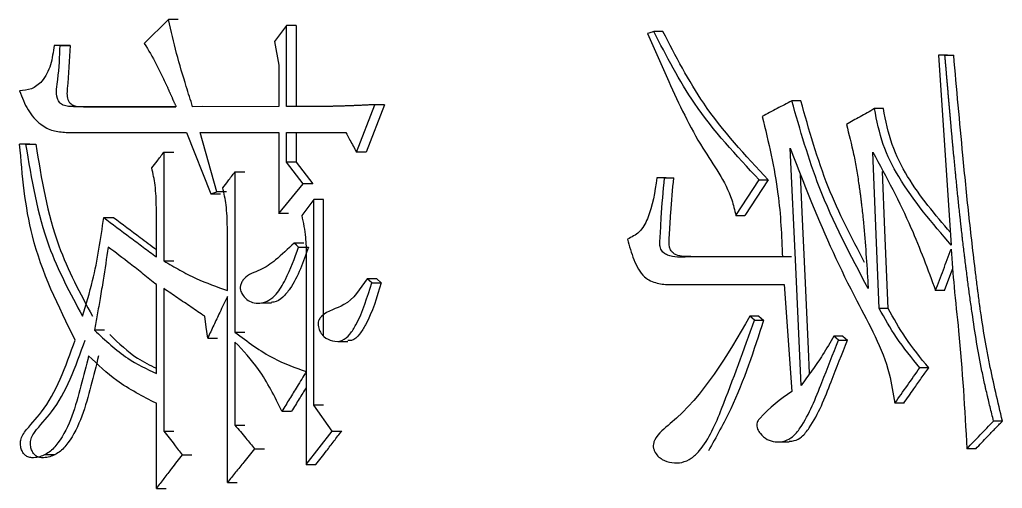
# Model space of a CAD drawing. Header units: millimetres. Extents: x 2063 to 4500, y 825 to 2548.
# Drawn here: x 3172.56 to 3177.94, y 1524.26 to 1526.82 of the extents above; entities that cross this region are included whole.
import ezdxf

# ---------------------------------------------------------------- set-up
doc = ezdxf.new("R2010")
doc.units = ezdxf.units.MM

msp = doc.modelspace()

# ---------------------------------------------------------------- linework, layer by layer
at = {"color": 7, "linetype": 'Continuous', "lineweight": 25}
for p, q in [((3173.3748, 1526.8211), (3173.2429, 1526.6913)), ((3173.4286, 1526.8211), (3173.3748, 1526.8211)), ((3174.0205, 1526.7887), (3173.9541, 1526.7021)), ((3174.0205, 1526.3452), (3174.0205, 1526.7887)), ((3174.0735, 1526.7887), (3174.0735, 1526.3452)), ((3176.0791, 1526.7563), (3176.0287, 1526.7562)), ((3172.7825, 1526.6805), (3172.7497, 1526.6805)), ((3172.8042, 1526.6805), (3172.7497, 1526.6805)), ((3172.7825, 1526.6805), (3172.837, 1526.6805)), ((3173.9541, 1526.7021), (3173.979, 1526.5723)), ((3177.6351, 1526.6264), (3177.5868, 1526.6264)), ((3177.6211, 1526.6264), (3177.6694, 1526.6264)), ((3177.6351, 1526.6264), (3177.6694, 1526.6264)), ((3173.979, 1526.5723), (3173.979, 1526.3452)), ((3172.9105, 1526.3451), (3172.856, 1526.3451)), ((3173.4161, 1526.3451), (3172.8563, 1526.3451)), ((3172.9108, 1526.3451), (3173.4161, 1526.3451)), ((3173.979, 1526.3452), (3173.507, 1526.3451)), ((3173.5606, 1526.3452), (3173.507, 1526.3451)), ((3174.4032, 1526.0964), (3174.5032, 1526.356)), ((3174.5556, 1526.356), (3174.4557, 1526.0964)), ((3174.5556, 1526.356), (3174.5032, 1526.356)), ((3176.8332, 1526.3776), (3176.7838, 1526.3776)), ((3177.2847, 1526.3344), (3177.2359, 1526.3344)), ((3172.8153, 1526.2045), (3173.4739, 1526.2045)), ((3173.4739, 1526.2045), (3173.6062, 1525.8692)), ((3173.5483, 1526.2045), (3173.979, 1526.2045)), ((3173.6392, 1525.88), (3173.5483, 1526.2045)), ((3173.979, 1526.2045), (3173.979, 1525.761)), ((3174.0205, 1526.2045), (3174.3448, 1526.2045)), ((3174.0205, 1526.0423), (3174.0205, 1526.2045)), ((3174.0735, 1526.2045), (3174.0735, 1526.0423)), ((3172.5941, 1526.1396), (3172.5613, 1526.1396)), ((3172.6161, 1526.1396), (3172.5613, 1526.1396)), ((3172.5941, 1526.1396), (3172.649, 1526.1396)), ((3173.3501, 1526.0964), (3173.3501, 1525.5014)), ((3173.3501, 1526.0964), (3173.4039, 1526.0964)), ((3174.4557, 1526.0964), (3174.4032, 1526.0964)), ((3177.2615, 1525.2418), (3177.2274, 1526.0963)), ((3174.1119, 1525.9233), (3174.0205, 1526.0423)), ((3174.0735, 1526.0423), (3174.0205, 1526.0423)), ((3174.0735, 1526.0423), (3174.1648, 1525.9233)), ((3173.7386, 1525.9882), (3173.7386, 1525.112)), ((3173.7386, 1525.9882), (3173.7919, 1525.9882)), ((3173.979, 1525.761), (3174.1119, 1525.9233)), ((3174.1648, 1525.9233), (3174.1119, 1525.9233)), ((3176.0959, 1525.9557), (3176.0455, 1525.9557)), ((3176.0878, 1525.9557), (3176.1381, 1525.9557)), ((3176.0959, 1525.9557), (3176.1381, 1525.9557)), ((3176.4779, 1525.7504), (3176.6052, 1525.9449)), ((3176.6548, 1525.9449), (3176.5277, 1525.7504)), ((3176.6052, 1525.945), (3176.6548, 1525.945)), ((3173.6062, 1525.8692), (3173.6392, 1525.88)), ((3173.6062, 1525.8692), (3173.6597, 1525.8692)), ((3173.6927, 1525.88), (3173.6392, 1525.88)), ((3174.1701, 1525.8367), (3174.1036, 1525.7502)), ((3174.1701, 1524.7117), (3174.1701, 1525.8367)), ((3174.2229, 1525.8367), (3174.1701, 1525.8367)), ((3174.2229, 1525.0911), (3174.2229, 1525.8367)), ((3173.3089, 1525.523), (3173.3089, 1525.7935)), ((3174.032, 1525.761), (3173.979, 1525.761)), ((3176.4779, 1525.7504), (3176.5277, 1525.7504)), ((3173.0207, 1525.7394), (3173.0749, 1525.7394)), ((3173.6972, 1525.3391), (3173.6972, 1525.6853)), ((3174.115, 1525.5987), (3174.0621, 1525.5987)), ((3174.1285, 1525.5339), (3174.1285, 1524.8958)), ((3173.3501, 1525.5014), (3173.4039, 1525.5014)), ((3176.7328, 1525.5231), (3176.2148, 1525.5231)), ((3176.265, 1525.5231), (3176.2148, 1525.5231)), ((3176.7822, 1525.5231), (3176.265, 1525.5231)), ((3173.3089, 1524.8848), (3173.3089, 1525.3716)), ((3174.5139, 1525.4041), (3174.4615, 1525.4041)), ((3174.4865, 1525.3824), (3174.4615, 1525.4041)), ((3174.5139, 1525.4041), (3174.5389, 1525.3824)), ((3176.1217, 1525.3716), (3176.7413, 1525.3716)), ((3176.7413, 1525.3716), (3176.7838, 1524.7875)), ((3173.3501, 1525.35), (3173.3501, 1524.5711)), ((3177.6181, 1525.3393), (3177.5697, 1525.3393)), ((3173.6972, 1524.2899), (3173.6972, 1525.3067)), ((3173.8842, 1525.2721), (3173.9376, 1525.2721)), ((3177.3103, 1525.2418), (3177.2615, 1525.2418)), ((3176.6039, 1525.1985), (3176.5542, 1525.1985)), ((3176.5797, 1525.1769), (3176.5542, 1525.1985)), ((3176.5797, 1525.1769), (3176.6294, 1525.1769)), ((3176.6039, 1525.1985), (3176.6294, 1525.1769)), ((3173.0256, 1525.1228), (3172.9713, 1525.1228)), ((3173.7386, 1525.112), (3173.7919, 1525.112)), ((3173.5896, 1525.0795), (3173.6431, 1525.0795)), ((3173.7386, 1525.0579), (3173.7386, 1524.6036)), ((3174.3024, 1525.0614), (3174.3554, 1525.0614)), ((3177.063, 1525.0904), (3177.0139, 1525.0904)), ((3177.0395, 1525.0687), (3177.0886, 1525.0687)), ((3177.063, 1525.0904), (3177.0886, 1525.0687)), ((3174.1285, 1524.8956), (3174.1285, 1524.3872)), ((3177.5325, 1524.9173), (3177.484, 1524.9173)), ((3173.3089, 1524.2574), (3173.3089, 1524.7226)), ((3177.3957, 1524.7226), (3177.3471, 1524.7226)), ((3173.9956, 1524.6793), (3174.0486, 1524.6793)), ((3174.2699, 1524.5711), (3174.1701, 1524.7117)), ((3174.2229, 1524.7117), (3174.1701, 1524.7117)), ((3177.9351, 1524.6252), (3177.8871, 1524.6252)), ((3173.3501, 1524.5711), (3173.4039, 1524.5711)), ((3173.7386, 1524.6036), (3173.7919, 1524.6036)), ((3174.1285, 1524.3872), (3174.2699, 1524.5711)), ((3174.2699, 1524.5711), (3174.3226, 1524.5711)), ((3176.72, 1524.5125), (3176.7698, 1524.5125)), ((3173.8463, 1524.4738), (3173.8995, 1524.4738)), ((3177.7893, 1524.4738), (3177.7412, 1524.4738)), ((3172.7011, 1524.4425), (3172.7561, 1524.4425)), ((3173.4491, 1524.4413), (3173.5028, 1524.4413)), ((3174.1285, 1524.3872), (3174.1814, 1524.3872)), ((3173.3089, 1524.2574), (3173.3627, 1524.2574)), ((3173.6972, 1524.2899), (3173.7506, 1524.2899))]:
    msp.add_line(p, q, dxfattribs=at)
at = {"color": 7, "linetype": 'Continuous', "lineweight": 25, "flags": 128}
for points in [[(3174.0735, 1526.7887), (3174.0602, 1526.7887), (3174.047, 1526.7887), (3174.0205, 1526.7887)], [(3177.5868, 1526.6264), (3177.6211, 1526.1072), (3177.6554, 1525.588)], [(3176.8349, 1524.8199), (3176.8051, 1525.4688), (3176.7753, 1526.1177)], [(3176.8813, 1524.8848), (3176.8751, 1525.0197), (3176.8568, 1525.4191), (3176.8408, 1525.7684), (3176.8313, 1525.9749)], [(3177.3103, 1525.2418), (3177.2933, 1525.669), (3177.2804, 1525.991)], [(3174.087, 1525.5771), (3174.0745, 1525.5879), (3174.0621, 1525.5987)], [(3174.087, 1525.5771), (3174.1063, 1525.5771), (3174.1231, 1525.5771), (3174.1399, 1525.5771)], [(3177.6181, 1525.3393), (3177.653, 1525.4321), (3177.6635, 1525.46)], [(3174.4865, 1525.3824), (3174.5063, 1525.3824), (3174.5226, 1525.3824), (3174.5389, 1525.3824)], [(3173.5896, 1525.0795), (3173.5814, 1525.139), (3173.5731, 1525.1985)], [(3177.0395, 1525.0687), (3177.0267, 1525.0796), (3177.0139, 1525.0904)]]:
    msp.add_lwpolyline(points, dxfattribs=at)
at = {"color": 7, "linetype": 'Continuous', "lineweight": 25}
for points, knots in [([(3173.507, 1526.3451), (3173.4954, 1526.3819), (3173.4649, 1526.4784), (3173.4179, 1526.636), (3173.3892, 1526.7594), (3173.3748, 1526.8211)], [0, 0, 0, 0, 0.234581, 0.616855, 1, 1, 1, 1]), ([(3176.0287, 1526.7562), (3176.0258, 1526.7553), (3176.0187, 1526.7531), (3176.0074, 1526.7495), (3175.999, 1526.7468), (3175.9948, 1526.7454)], [0, 0, 0, 0, 0.253292, 0.6266174, 1, 1, 1, 1]), ([(3175.9948, 1526.7454), (3176.0331, 1526.6579), (3176.1267, 1526.4445), (3176.2713, 1526.136), (3176.4383, 1525.9165), (3176.4711, 1525.779), (3176.4779, 1525.7504)], [0, 0, 0, 0, 0.257127, 0.627551, 0.922763, 1, 1, 1, 1]), ([(3176.6052, 1525.945), (3176.4804, 1526.0782), (3176.2553, 1526.3184), (3176.0985, 1526.6213), (3176.0287, 1526.7563)], [0, 0, 0, 0, 0.554583, 1, 1, 1, 1]), ([(3176.6548, 1525.945), (3176.5302, 1526.0782), (3176.3054, 1526.3185), (3176.1488, 1526.6213), (3176.0791, 1526.7563)], [0, 0, 0, 0, 0.554524, 1, 1, 1, 1]), ([(3172.7497, 1526.6805), (3172.7448, 1526.6445), (3172.7353, 1526.5736), (3172.6927, 1526.4853), (3172.6274, 1526.4374), (3172.5832, 1526.4336), (3172.5612, 1526.4317)], [0, 0, 0, 0, 0.292624, 0.57669, 0.790427, 1, 1, 1, 1]), ([(3172.8563, 1526.3452), (3172.8372, 1526.3455), (3172.8104, 1526.3459), (3172.7788, 1526.3651), (3172.7561, 1526.4134), (3172.7771, 1526.5237), (3172.7804, 1526.6192), (3172.7825, 1526.6805)], [0, 0, 0, 0, 0.163972, 0.228894, 0.296062, 0.547773, 1, 1, 1, 1]), ([(3172.8371, 1526.6805), (3172.831, 1526.6805), (3172.82, 1526.6805), (3172.8091, 1526.6805), (3172.8043, 1526.6805)], [0, 0, 0, 0, 0.56, 1, 1, 1, 1]), ([(3172.8371, 1526.6805), (3172.8333, 1526.6015), (3172.829, 1526.5106), (3172.8183, 1526.4093), (3172.8256, 1526.3748), (3172.8585, 1526.3448), (3172.8893, 1526.345), (3172.9108, 1526.3452)], [0, 0, 0, 0, 0.575027, 0.661027, 0.741894, 0.819512, 1, 1, 1, 1]), ([(3173.2429, 1526.6913), (3173.2653, 1526.6541), (3173.2989, 1526.5982), (3173.3328, 1526.529), (3173.3494, 1526.4941), (3173.357, 1526.4779), (3173.361, 1526.4691), (3173.3633, 1526.4641), (3173.3662, 1526.4578), (3173.3685, 1526.4528), (3173.3713, 1526.4465), (3173.3736, 1526.4415), (3173.3758, 1526.4364), (3173.3781, 1526.4314), (3173.3804, 1526.4263), (3173.3832, 1526.42), (3173.3854, 1526.415), (3173.3882, 1526.4086), (3173.3905, 1526.4036), (3173.3933, 1526.3973), (3173.3955, 1526.3922), (3173.3983, 1526.3859), (3173.4005, 1526.3808), (3173.4033, 1526.3745), (3173.4055, 1526.3694), (3173.4083, 1526.3631), (3173.4105, 1526.358), (3173.4133, 1526.3516), (3173.415, 1526.3477), (3173.4161, 1526.3451)], [0, 0, 0, 0, 0.340494, 0.510588, 0.595628, 0.638147, 0.648777, 0.670037, 0.680666, 0.701926, 0.712556, 0.733815, 0.744445, 0.755075, 0.776334, 0.786964, 0.808224, 0.818854, 0.840113, 0.850743, 0.872003, 0.882632, 0.903892, 0.914522, 0.935781, 0.946411, 0.967671, 0.9783, 1, 1, 1, 1]), ([(3177.6211, 1526.6264), (3177.6172, 1526.6264), (3177.6108, 1526.6264), (3177.6019, 1526.6264), (3177.5943, 1526.6264), (3177.5893, 1526.6264), (3177.5868, 1526.6264)], [0, 0, 0, 0, 0.34, 0.56, 0.78, 1, 1, 1, 1]), ([(3177.8871, 1524.6252), (3177.8807, 1524.6512), (3177.8711, 1524.6902), (3177.8602, 1524.7357), (3177.8525, 1524.7682), (3177.8464, 1524.7943), (3177.8361, 1524.84), (3177.8064, 1524.9776), (3177.7832, 1525.1238), (3177.7642, 1525.257), (3177.7586, 1525.2969), (3177.754, 1525.3302), (3177.7495, 1525.3636), (3177.746, 1525.3902), (3177.7417, 1525.4236), (3177.7383, 1525.4503), (3177.7341, 1525.4836), (3177.7308, 1525.5103), (3177.7267, 1525.5437), (3177.7227, 1525.5771), (3177.7188, 1525.6106), (3177.7149, 1525.644), (3177.7119, 1525.6707), (3177.7082, 1525.7042), (3177.7052, 1525.7309), (3177.7016, 1525.7644), (3177.698, 1525.7979), (3177.6945, 1525.8313), (3177.691, 1525.8648), (3177.6882, 1525.8916), (3177.6848, 1525.9251), (3177.6822, 1525.9519), (3177.6789, 1525.9854), (3177.6756, 1526.0189), (3177.6724, 1526.0524), (3177.6692, 1526.0859), (3177.6666, 1526.1127), (3177.6635, 1526.1463), (3177.661, 1526.1731), (3177.658, 1526.2066), (3177.6555, 1526.2334), (3177.6534, 1526.2569), (3177.6519, 1526.2737), (3177.6504, 1526.2905), (3177.6489, 1526.3072), (3177.6474, 1526.324), (3177.6462, 1526.3374), (3177.6447, 1526.3542), (3177.6435, 1526.3676), (3177.6421, 1526.3844), (3177.6406, 1526.4011), (3177.6391, 1526.4179), (3177.6377, 1526.4347), (3177.6365, 1526.4481), (3177.635, 1526.4649), (3177.6339, 1526.4783), (3177.6327, 1526.4917), (3177.6318, 1526.5018), (3177.631, 1526.5119), (3177.6302, 1526.5202), (3177.6295, 1526.5286), (3177.6288, 1526.537), (3177.6281, 1526.5454), (3177.6273, 1526.5538), (3177.6267, 1526.5605), (3177.626, 1526.5689), (3177.6254, 1526.5756), (3177.6247, 1526.584), (3177.624, 1526.5924), (3177.6233, 1526.6008), (3177.6226, 1526.609), (3177.6219, 1526.617), (3177.6213, 1526.6233), (3177.6211, 1526.6264)], [0, 0, 0, 0, 0.039919, 0.059879, 0.069858, 0.089818, 0.099798, 0.139719, 0.299508, 0.319468, 0.339427, 0.359387, 0.369367, 0.389326, 0.399306, 0.419265, 0.429245, 0.449205, 0.459184, 0.479144, 0.499103, 0.509083, 0.529043, 0.539022, 0.558982, 0.568962, 0.588921, 0.608881, 0.61886, 0.63882, 0.648799, 0.668759, 0.678739, 0.698698, 0.718658, 0.728637, 0.748597, 0.758577, 0.778536, 0.788516, 0.808475, 0.818455, 0.823445, 0.833425, 0.843404, 0.848394, 0.858374, 0.863364, 0.873344, 0.878333, 0.888313, 0.898293, 0.903283, 0.913263, 0.918252, 0.928232, 0.933222, 0.938212, 0.943202, 0.948192, 0.950687, 0.955676, 0.960666, 0.963161, 0.968151, 0.970646, 0.975636, 0.978131, 0.983121, 0.988111, 0.990605, 0.995303, 1, 1, 1, 1]), ([(3177.9351, 1524.6252), (3177.923, 1524.6774), (3177.8988, 1524.7817), (3177.8703, 1524.9126), (3177.8446, 1525.0443), (3177.8302, 1525.1304), (3177.8194, 1525.2035), (3177.8156, 1525.2302), (3177.8109, 1525.2635), (3177.8064, 1525.2968), (3177.8021, 1525.3301), (3177.7961, 1525.3768), (3177.7853, 1525.4636), (3177.7695, 1525.5973), (3177.7457, 1525.8113), (3177.7112, 1526.1543), (3177.6855, 1526.444), (3177.6694, 1526.6264)], [0, 0, 0, 0, 0.079845, 0.159695, 0.199619, 0.27948, 0.28946, 0.309422, 0.319402, 0.339364, 0.359325, 0.369306, 0.409228, 0.489074, 0.56892, 0.728614, 1, 1, 1, 1]), ([(3172.5612, 1526.4317), (3172.5748, 1526.3956), (3172.6015, 1526.3245), (3172.6677, 1526.2491), (3172.7425, 1526.2094), (3172.7911, 1526.2062), (3172.8153, 1526.2045)], [0, 0, 0, 0, 0.291064, 0.572494, 0.787521, 1, 1, 1, 1]), ([(3174.5032, 1526.356), (3174.5001, 1526.3558), (3174.494, 1526.3555), (3174.4847, 1526.3551), (3174.4754, 1526.3546), (3174.4677, 1526.3542), (3174.46, 1526.3539), (3174.4538, 1526.3536), (3174.4461, 1526.3532), (3174.4384, 1526.3528), (3174.4291, 1526.3524), (3174.4214, 1526.352), (3174.4137, 1526.3517), (3174.4075, 1526.3514), (3174.3998, 1526.3511), (3174.3936, 1526.3508), (3174.3859, 1526.3505), (3174.3782, 1526.3502), (3174.3689, 1526.3498), (3174.3612, 1526.3495), (3174.3535, 1526.3492), (3174.3473, 1526.349), (3174.3396, 1526.3488), (3174.3319, 1526.3485), (3174.3242, 1526.3483), (3174.3164, 1526.348), (3174.3087, 1526.3478), (3174.301, 1526.3476), (3174.2933, 1526.3474), (3174.2871, 1526.3473), (3174.2794, 1526.3471), (3174.2717, 1526.3469), (3174.264, 1526.3468), (3174.2563, 1526.3466), (3174.2486, 1526.3465), (3174.2409, 1526.3464), (3174.2331, 1526.3462), (3174.227, 1526.3461), (3174.2193, 1526.346), (3174.2116, 1526.3459), (3174.2038, 1526.3459), (3174.1961, 1526.3458), (3174.1884, 1526.3457), (3174.1807, 1526.3456), (3174.173, 1526.3456), (3174.1653, 1526.3455), (3174.1576, 1526.3455), (3174.1499, 1526.3454), (3174.1437, 1526.3454), (3174.136, 1526.3453), (3174.1283, 1526.3453), (3174.1206, 1526.3453), (3174.1129, 1526.3453), (3174.1052, 1526.3452), (3174.0975, 1526.3452), (3174.0898, 1526.3452), (3174.0837, 1526.3452), (3174.076, 1526.3452), (3174.0683, 1526.3452), (3174.0606, 1526.3452), (3174.0529, 1526.3452), (3174.0452, 1526.3452), (3174.0375, 1526.3452), (3174.0293, 1526.3452), (3174.0241, 1526.3452), (3174.0205, 1526.3452)], [0, 0, 0, 0, 0.019168, 0.038335, 0.057502, 0.07667, 0.086254, 0.105421, 0.115005, 0.134172, 0.15334, 0.172507, 0.182091, 0.201259, 0.210842, 0.23001, 0.239594, 0.258761, 0.277929, 0.297096, 0.30668, 0.325847, 0.335431, 0.354599, 0.373766, 0.38335, 0.402517, 0.421685, 0.431268, 0.450436, 0.46002, 0.479187, 0.498355, 0.507938, 0.527106, 0.546273, 0.555857, 0.575025, 0.584608, 0.603776, 0.622943, 0.632527, 0.651695, 0.670862, 0.680446, 0.699613, 0.718781, 0.728365, 0.747532, 0.757116, 0.776283, 0.795451, 0.805034, 0.824202, 0.843369, 0.852953, 0.872121, 0.881704, 0.900872, 0.920039, 0.929623, 0.948791, 0.967958, 0.977542, 1, 1, 1, 1]), ([(3177.2017, 1525.35), (3177.1054, 1525.5315), (3176.9328, 1525.8567), (3176.8294, 1526.218), (3176.7838, 1526.3776)], [0, 0, 0, 0, 0.5582866, 1, 1, 1, 1]), ([(3177.1818, 1525.493), (3177.1111, 1525.6282), (3176.9649, 1525.9075), (3176.878, 1526.2176), (3176.8332, 1526.3776)], [0, 0, 0, 0, 0.48415, 1, 1, 1, 1]), ([(3177.2359, 1526.3344), (3177.2227, 1526.3269), (3177.1964, 1526.3121), (3177.1451, 1526.2833), (3177.1071, 1526.2618), (3177.0822, 1526.2478)], [0, 0, 0, 0, 0.257188, 0.514375, 1, 1, 1, 1]), ([(3177.6554, 1525.588), (3177.5532, 1525.7069), (3177.4099, 1525.8737), (3177.275, 1526.136), (3177.249, 1526.268), (3177.2359, 1526.3344)], [0, 0, 0, 0, 0.5523735, 0.7751101, 1, 1, 1, 1]), ([(3177.6508, 1525.6572), (3177.5679, 1525.7545), (3177.444, 1525.8998), (3177.3239, 1526.1362), (3177.2978, 1526.2681), (3177.2847, 1526.3344)], [0, 0, 0, 0, 0.5014879, 0.7495189, 1, 1, 1, 1]), ([(3176.6222, 1526.2911), (3176.6559, 1526.1507), (3176.7165, 1525.899), (3176.7278, 1525.6384), (3176.7328, 1525.5231)], [0, 0, 0, 0, 0.557505, 1, 1, 1, 1]), ([(3177.0822, 1526.2478), (3177.0962, 1526.1937), (3177.1172, 1526.1126), (3177.1379, 1526.0022), (3177.1471, 1525.9432), (3177.1522, 1525.9085), (3177.1534, 1525.8998), (3177.1547, 1525.8911), (3177.1559, 1525.8824), (3177.1573, 1525.8719), (3177.1587, 1525.8615), (3177.16, 1525.851), (3177.1611, 1525.8423), (3177.1626, 1525.8301), (3177.167, 1525.7934), (3177.183, 1525.6465), (3177.1931, 1525.4914), (3177.2008, 1525.3644), (3177.2017, 1525.35)], [0, 0, 0, 0, 0.185843, 0.278745, 0.371654, 0.383266, 0.394877, 0.400683, 0.412294, 0.423905, 0.435517, 0.447128, 0.458739, 0.464545, 0.487768, 0.580663, 0.952366, 1, 1, 1, 1]), ([(3174.3448, 1526.2045), (3174.3524, 1526.1905), (3174.3659, 1526.1654), (3174.3854, 1526.1293), (3174.3972, 1526.1073), (3174.4032, 1526.0964)], [0, 0, 0, 0, 0.39045, 0.695224, 1, 1, 1, 1]), ([(3172.8647, 1525.0688), (3172.7732, 1525.2533), (3172.6083, 1525.5859), (3172.5758, 1525.9691), (3172.5613, 1526.1396)], [0, 0, 0, 0, 0.554855, 1, 1, 1, 1]), ([(3172.5941, 1526.1396), (3172.6259, 1525.9492), (3172.6822, 1525.6121), (3172.8379, 1525.324), (3172.9056, 1525.1986)], [0, 0, 0, 0, 0.564773, 1, 1, 1, 1]), ([(3172.649, 1526.1396), (3172.6807, 1525.9492), (3172.7369, 1525.6121), (3172.8924, 1525.324), (3172.9601, 1525.1986)], [0, 0, 0, 0, 0.56483, 1, 1, 1, 1]), ([(3173.2841, 1526.0098), (3173.2935, 1526.0222), (3173.3092, 1526.0428), (3173.3312, 1526.0716), (3173.3438, 1526.0881), (3173.3501, 1526.0964)], [0, 0, 0, 0, 0.428361, 0.714181, 1, 1, 1, 1]), ([(3176.7753, 1526.1177), (3176.8136, 1526.0181), (3176.923, 1525.733), (3177.1082, 1525.327), (3177.306, 1524.9787), (3177.3384, 1524.7769), (3177.3471, 1524.7226)], [0, 0, 0, 0, 0.210989, 0.603931, 0.893482, 1, 1, 1, 1]), ([(3177.2274, 1526.0963), (3177.3003, 1525.9606), (3177.4308, 1525.7179), (3177.5272, 1525.4552), (3177.5697, 1525.3393)], [0, 0, 0, 0, 0.5589855, 1, 1, 1, 1]), ([(3173.3089, 1525.7935), (3173.3079, 1525.8346), (3173.3061, 1525.9078), (3173.2908, 1525.9787), (3173.2841, 1526.0098)], [0, 0, 0, 0, 0.5610721, 1, 1, 1, 1]), ([(3173.6723, 1525.9016), (3173.6818, 1525.914), (3173.6976, 1525.9346), (3173.7196, 1525.9634), (3173.7323, 1525.9799), (3173.7386, 1525.9882)], [0, 0, 0, 0, 0.428361, 0.714181, 1, 1, 1, 1]), ([(3176.0455, 1525.9557), (3176.0346, 1525.8792), (3176.0194, 1525.7733), (3175.9547, 1525.6542), (3175.9078, 1525.6315), (3175.8849, 1525.6204)], [0, 0, 0, 0, 0.572733, 0.791395, 1, 1, 1, 1]), ([(3176.0878, 1525.9557), (3176.083, 1525.9557), (3176.0751, 1525.9557), (3176.0641, 1525.9557), (3176.0548, 1525.9557), (3176.0486, 1525.9557), (3176.0455, 1525.9557)], [0, 0, 0, 0, 0.34, 0.56, 0.78, 1, 1, 1, 1]), ([(3176.2148, 1525.5231), (3176.1771, 1525.5213), (3176.1315, 1525.5192), (3176.0823, 1525.5437), (3176.0666, 1525.5656), (3176.0607, 1525.5937), (3176.0658, 1525.6511), (3176.0701, 1525.772), (3176.0808, 1525.8829), (3176.0878, 1525.9557)], [0, 0, 0, 0, 0.223755, 0.270136, 0.317505, 0.366522, 0.417299, 0.617412, 1, 1, 1, 1]), ([(3176.2298, 1525.5266), (3176.2032, 1525.5255), (3176.1698, 1525.5241), (3176.1334, 1525.5438), (3176.1203, 1525.5607), (3176.1122, 1525.583), (3176.1124, 1525.6099), (3176.1162, 1525.6709), (3176.1229, 1525.787), (3176.1324, 1525.8921), (3176.1381, 1525.9557)], [0, 0, 0, 0, 0.169449, 0.212676, 0.256423, 0.294115, 0.346559, 0.405106, 0.639507, 1, 1, 1, 1]), ([(3173.6972, 1525.6853), (3173.6962, 1525.7264), (3173.6944, 1525.7996), (3173.6791, 1525.8705), (3173.6723, 1525.9016)], [0, 0, 0, 0, 0.561072, 1, 1, 1, 1]), ([(3174.1036, 1525.7502), (3174.1118, 1525.7104), (3174.1266, 1525.6393), (3174.1279, 1525.5661), (3174.1285, 1525.5339)], [0, 0, 0, 0, 0.558836, 1, 1, 1, 1]), ([(3172.9056, 1525.1986), (3172.9247, 1525.2633), (3172.9602, 1525.3835), (3172.997, 1525.5649), (3173.0128, 1525.6811), (3173.0207, 1525.7394)], [0, 0, 0, 0, 0.368096, 0.683267, 1, 1, 1, 1]), ([(3173.0207, 1525.7394), (3173.069, 1525.703), (3173.1412, 1525.6488), (3173.2373, 1525.5767), (3173.285, 1525.5409), (3173.3089, 1525.523)], [0, 0, 0, 0, 0.503826, 0.751913, 1, 1, 1, 1]), ([(3173.0749, 1525.7394), (3173.1233, 1525.703), (3173.2012, 1525.6444), (3173.2792, 1525.5858), (3173.3089, 1525.5635)], [0, 0, 0, 0, 0.620419, 1, 1, 1, 1]), ([(3174.0621, 1525.5987), (3174.0289, 1525.5668), (3173.9707, 1525.5108), (3173.8787, 1525.447), (3173.8057, 1525.4275), (3173.776, 1525.3872), (3173.7684, 1525.3686), (3173.7669, 1525.3501), (3173.7714, 1525.3311), (3173.785, 1525.3075), (3173.8093, 1525.2835), (3173.8452, 1525.2685), (3173.8852, 1525.2699), (3173.9272, 1525.2858), (3173.975, 1525.3268), (3174.0314, 1525.4262), (3174.0647, 1525.5168), (3174.087, 1525.5771)], [0, 0, 0, 0, 0.148754, 0.260728, 0.372296, 0.394322, 0.416456, 0.432197, 0.447933, 0.473769, 0.515229, 0.556405, 0.603707, 0.651901, 0.70837, 0.805731, 1, 1, 1, 1]), ([(3175.8849, 1525.6204), (3175.8955, 1525.5829), (3175.9163, 1525.5089), (3175.9657, 1525.4111), (3176.0472, 1525.3754), (3176.0969, 1525.3729), (3176.1217, 1525.3716)], [0, 0, 0, 0, 0.2925856, 0.5760087, 0.7889893, 1, 1, 1, 1]), ([(3173.0453, 1525.5771), (3173.0364, 1525.5167), (3173.0225, 1525.423), (3173.0016, 1525.2996), (3172.9861, 1525.2085), (3172.9761, 1525.1506), (3172.9713, 1525.1228)], [0, 0, 0, 0, 0.3974374, 0.6170172, 0.8157107, 1, 1, 1, 1]), ([(3173.3089, 1525.3716), (3173.2851, 1525.3908), (3173.2376, 1525.4293), (3173.15, 1525.4984), (3173.0855, 1525.5469), (3173.0453, 1525.5771)], [0, 0, 0, 0, 0.273449, 0.546904, 1, 1, 1, 1]), ([(3174.1399, 1525.5771), (3174.1122, 1525.4961), (3174.0776, 1525.3945), (3174.0023, 1525.3018), (3173.9649, 1525.2758), (3173.9423, 1525.2748), (3173.9375, 1525.2746)], [0, 0, 0, 0, 0.6392681, 0.8011578, 0.9582099, 1, 1, 1, 1]), ([(3177.5697, 1525.3393), (3177.584, 1525.3771), (3177.6125, 1525.4528), (3177.6411, 1525.5285), (3177.6554, 1525.5663)], [0, 0, 0, 0, 0.5, 1, 1, 1, 1]), ([(3177.6554, 1525.5663), (3177.6602, 1525.4971), (3177.6707, 1525.3475), (3177.7122, 1524.9848), (3177.729, 1524.689), (3177.7412, 1524.4738)], [0, 0, 0, 0, 0.189811, 0.410522, 1, 1, 1, 1]), ([(3173.3501, 1525.5014), (3173.379, 1525.4844), (3173.4369, 1525.4505), (3173.5511, 1525.3912), (3173.6397, 1525.3597), (3173.6972, 1525.3391)], [0, 0, 0, 0, 0.259479, 0.519027, 1, 1, 1, 1]), ([(3174.4615, 1525.4041), (3174.4241, 1525.3482), (3174.358, 1525.2494), (3174.2413, 1525.231), (3174.2022, 1525.1871), (3174.195, 1525.1736), (3174.1924, 1525.1577), (3174.1948, 1525.1358), (3174.2047, 1525.1103), (3174.2306, 1525.0802), (3174.2715, 1525.0593), (3174.326, 1525.061), (3174.3701, 1525.1), (3174.4319, 1525.203), (3174.4623, 1525.3029), (3174.4865, 1525.3824)], [0, 0, 0, 0, 0.207477, 0.366822, 0.383118, 0.39879, 0.41441, 0.430881, 0.46509, 0.497024, 0.558703, 0.619218, 0.681584, 0.746434, 1, 1, 1, 1]), ([(3174.5389, 1525.3824), (3174.5148, 1525.3022), (3174.4845, 1525.2016), (3174.4225, 1525.1012), (3174.3874, 1525.065), (3174.3627, 1525.0654), (3174.3557, 1525.0656)], [0, 0, 0, 0, 0.625775, 0.785774, 0.939583, 1, 1, 1, 1]), ([(3173.5731, 1525.1985), (3173.5484, 1525.2153), (3173.4989, 1525.2489), (3173.4246, 1525.2993), (3173.3749, 1525.3331), (3173.3501, 1525.35)], [0, 0, 0, 0, 0.331513, 0.665756, 1, 1, 1, 1]), ([(3173.6972, 1525.3067), (3173.6833, 1525.2773), (3173.6584, 1525.2248), (3173.6225, 1525.1491), (3173.6006, 1525.1027), (3173.5896, 1525.0795)], [0, 0, 0, 0, 0.387874, 0.693937, 1, 1, 1, 1]), ([(3177.484, 1524.9173), (3177.4397, 1524.9709), (3177.3567, 1525.0712), (3177.2918, 1525.1876), (3177.2615, 1525.2418)], [0, 0, 0, 0, 0.534115, 1, 1, 1, 1]), ([(3177.5325, 1524.9173), (3177.4882, 1524.9709), (3177.4053, 1525.0712), (3177.3405, 1525.1876), (3177.3103, 1525.2418)], [0, 0, 0, 0, 0.534152, 1, 1, 1, 1]), ([(3176.5542, 1525.1985), (3176.4289, 1524.9828), (3176.2821, 1524.7301), (3176.05, 1524.5571), (3176.028, 1524.5079), (3176.0253, 1524.4917), (3176.0274, 1524.4756), (3176.035, 1524.455), (3176.0505, 1524.4329), (3176.0825, 1524.4094), (3176.1276, 1524.3953), (3176.1832, 1524.3958), (3176.2359, 1524.4198), (3176.3246, 1524.5067), (3176.4341, 1524.7728), (3176.5217, 1525.016), (3176.5797, 1525.1769)], [0, 0, 0, 0, 0.369973, 0.433396, 0.441379, 0.448953, 0.456564, 0.46449, 0.480827, 0.49655, 0.526966, 0.55702, 0.587567, 0.618801, 0.747888, 1, 1, 1, 1]), ([(3176.6294, 1525.1769), (3176.5759, 1525.0118), (3176.4952, 1524.7621), (3176.3703, 1524.5389), (3176.328, 1524.4633)], [0, 0, 0, 0, 0.6614004, 1, 1, 1, 1]), ([(3172.9713, 1525.1228), (3173.0296, 1525.0675), (3173.1329, 1524.9695), (3173.2554, 1524.9105), (3173.3089, 1524.8848)], [0, 0, 0, 0, 0.563785, 1, 1, 1, 1]), ([(3173.0545, 1525.0983), (3173.1032, 1525.0515), (3173.1813, 1524.9764), (3173.274, 1524.931), (3173.3089, 1524.9139)], [0, 0, 0, 0, 0.623667, 1, 1, 1, 1]), ([(3173.7386, 1525.112), (3173.8074, 1525.0598), (3173.9293, 1524.9673), (3174.0681, 1524.9175), (3174.1285, 1524.8958)], [0, 0, 0, 0, 0.564258, 1, 1, 1, 1]), ([(3172.9384, 1524.9822), (3172.9248, 1524.9276), (3172.8837, 1524.7628), (3172.8279, 1524.5675), (3172.7251, 1524.4511), (3172.673, 1524.4285), (3172.6322, 1524.4232), (3172.6064, 1524.4282), (3172.5882, 1524.4401), (3172.5756, 1524.4578), (3172.567, 1524.4806), (3172.564, 1524.5076), (3172.5705, 1524.5381), (3172.6095, 1524.5962), (3172.6975, 1524.6833), (3172.7898, 1524.8579), (3172.839, 1524.9965), (3172.8646, 1525.0688)], [0, 0, 0, 0, 0.113866, 0.34337, 0.39359, 0.444116, 0.471653, 0.490478, 0.50521, 0.519932, 0.535866, 0.554481, 0.573032, 0.596509, 0.70042, 0.843829, 1, 1, 1, 1]), ([(3172.9928, 1524.9822), (3172.9792, 1524.9276), (3172.9381, 1524.7628), (3172.8824, 1524.5675), (3172.7797, 1524.4511), (3172.7278, 1524.4285), (3172.687, 1524.4232), (3172.6613, 1524.4281), (3172.6431, 1524.4401), (3172.6305, 1524.4577), (3172.6219, 1524.4805), (3172.6189, 1524.5076), (3172.6253, 1524.538), (3172.6642, 1524.5961), (3172.7522, 1524.6832), (3172.8443, 1524.8578), (3172.8935, 1524.9965), (3172.9191, 1525.0688)], [0, 0, 0, 0, 0.113914, 0.343514, 0.39365, 0.444093, 0.471622, 0.490424, 0.505143, 0.519852, 0.535775, 0.554403, 0.572991, 0.596467, 0.700314, 0.843728, 1, 1, 1, 1]), ([(3173.9956, 1524.6793), (3173.9562, 1524.7588), (3173.886, 1524.9002), (3173.7835, 1525.0099), (3173.7386, 1525.0579)], [0, 0, 0, 0, 0.562196, 1, 1, 1, 1]), ([(3176.7838, 1524.7875), (3176.7217, 1524.7435), (3176.6544, 1524.6959), (3176.5974, 1524.6263), (3176.5917, 1524.6113), (3176.5912, 1524.5964), (3176.5976, 1524.5771), (3176.6157, 1524.5506), (3176.6475, 1524.5224), (3176.6959, 1524.5084), (3176.7447, 1524.514), (3176.7937, 1524.5396), (3176.8724, 1524.6423), (3176.9445, 1524.8285), (3177.009, 1524.9917), (3177.0395, 1525.0687)], [0, 0, 0, 0, 0.213502, 0.231462, 0.243028, 0.25469, 0.268683, 0.294821, 0.340397, 0.384399, 0.438731, 0.48193, 0.539954, 0.7829, 1, 1, 1, 1]), ([(3176.7695, 1524.5151), (3176.7789, 1524.5156), (3176.803, 1524.5168), (3176.8434, 1524.5407), (3176.9225, 1524.6425), (3176.9942, 1524.83), (3177.0586, 1524.9928), (3177.0886, 1525.0687)], [0, 0, 0, 0, 0.046767, 0.120081, 0.219008, 0.636057, 1, 1, 1, 1]), ([(3177.0139, 1525.0904), (3176.9939, 1525.0557), (3176.9565, 1524.9911), (3176.8945, 1524.9029), (3176.8548, 1524.8476), (3176.8349, 1524.8199)], [0, 0, 0, 0, 0.367027, 0.683421, 1, 1, 1, 1]), ([(3173.3089, 1524.7226), (3173.2347, 1524.7602), (3173.1015, 1524.8277), (3172.9886, 1524.9347), (3172.9385, 1524.9822)], [0, 0, 0, 0, 0.556253, 1, 1, 1, 1]), ([(3174.1286, 1524.8957), (3174.1118, 1524.8685), (3174.0813, 1524.8187), (3174.0369, 1524.7466), (3174.0094, 1524.7017), (3173.9956, 1524.6793)], [0, 0, 0, 0, 0.377948, 0.688974, 1, 1, 1, 1]), ([(3177.3471, 1524.7226), (3177.3699, 1524.7551), (3177.4155, 1524.82), (3177.4612, 1524.8848), (3177.484, 1524.9173)], [0, 0, 0, 0, 0.5, 1, 1, 1, 1]), ([(3177.3957, 1524.7226), (3177.4142, 1524.7489), (3177.4462, 1524.7944), (3177.4917, 1524.8593), (3177.5189, 1524.898), (3177.5325, 1524.9173)], [0, 0, 0, 0, 0.404436, 0.702218, 1, 1, 1, 1]), ([(3174.1285, 1524.8095), (3174.1156, 1524.7885), (3174.089, 1524.7451), (3174.0624, 1524.7017), (3174.0486, 1524.6793)], [0, 0, 0, 0, 0.483308, 1, 1, 1, 1]), ([(3177.7412, 1524.4738), (3177.7655, 1524.499), (3177.8141, 1524.5495), (3177.8628, 1524.6), (3177.8871, 1524.6252)], [0, 0, 0, 0, 0.5, 1, 1, 1, 1]), ([(3177.7893, 1524.4738), (3177.8111, 1524.4965), (3177.8463, 1524.533), (3177.8949, 1524.5835), (3177.9217, 1524.6113), (3177.9351, 1524.6252)], [0, 0, 0, 0, 0.449138, 0.724569, 1, 1, 1, 1]), ([(3173.3501, 1524.5711), (3173.3596, 1524.5586), (3173.3787, 1524.5337), (3173.4117, 1524.4904), (3173.4352, 1524.4596), (3173.4491, 1524.4413)], [0, 0, 0, 0, 0.288433, 0.576865, 1, 1, 1, 1]), ([(3173.7386, 1524.6036), (3173.7485, 1524.5915), (3173.7685, 1524.5675), (3173.8044, 1524.5242), (3173.8303, 1524.493), (3173.8463, 1524.4738)], [0, 0, 0, 0, 0.277776, 0.555554, 1, 1, 1, 1]), ([(3174.1814, 1524.3872), (3174.2005, 1524.4122), (3174.2336, 1524.4553), (3174.2807, 1524.5166), (3174.3086, 1524.553), (3174.3226, 1524.5711)], [0, 0, 0, 0, 0.407433, 0.703716, 1, 1, 1, 1]), ([(3173.8463, 1524.4738), (3173.8266, 1524.4495), (3173.7918, 1524.4066), (3173.7421, 1524.3454), (3173.7122, 1524.3084), (3173.6972, 1524.2899)], [0, 0, 0, 0, 0.396526, 0.698263, 1, 1, 1, 1]), ([(3173.4491, 1524.4413), (3173.4301, 1524.4163), (3173.3972, 1524.3732), (3173.3504, 1524.3119), (3173.3227, 1524.2756), (3173.3089, 1524.2574)], [0, 0, 0, 0, 0.407195, 0.703597, 1, 1, 1, 1])]:
    msp.add_open_spline(points, degree=3, knots=knots, dxfattribs=at)
msp.add_open_spline([(3176.7838, 1526.3776), (3176.7568, 1526.3632), (3176.7029, 1526.3343), (3176.6491, 1526.3055), (3176.6222, 1526.2911)], degree=3, dxfattribs=at)

doc.saveas('drawing.dxf')
